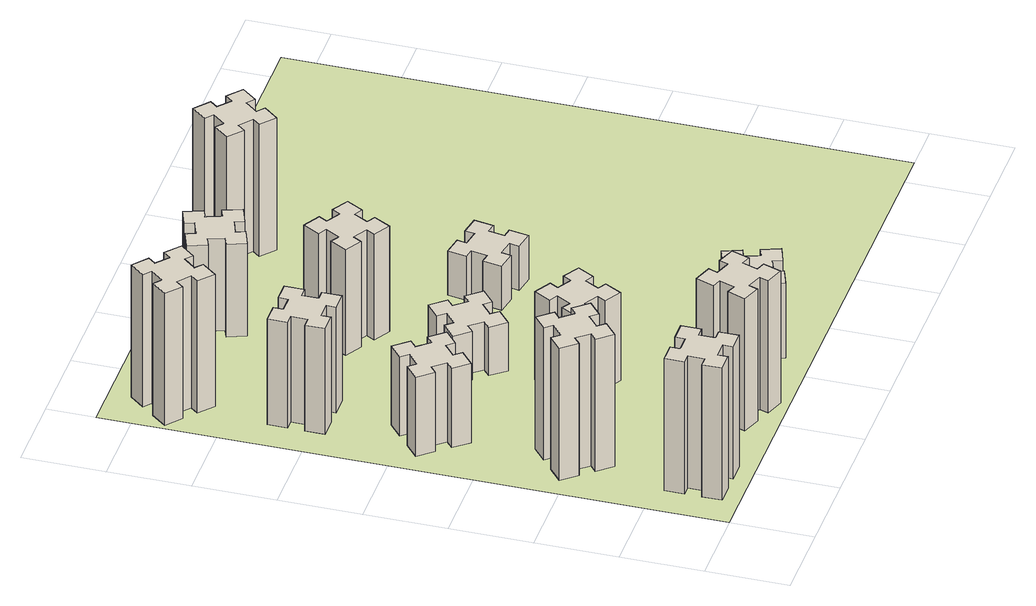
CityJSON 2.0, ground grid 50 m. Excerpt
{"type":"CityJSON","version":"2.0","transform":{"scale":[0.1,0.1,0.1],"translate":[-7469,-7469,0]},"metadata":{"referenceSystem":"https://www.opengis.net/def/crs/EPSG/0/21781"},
"CityObjects":{
"building1":{"type":"Building","attributes":{"class":"1000","function":"1000","usage":"1000","yearOfConstruction":2016,"roofType":"1000","measuredHeight":90,"storeysAboveGround":30,"storeysBelowGround":0},"geometry":[{"type":"Solid","lod":"1","boundaries":[[[[0,1,2,3,4,5,6,7,8,9,10,11,12,13,14,15,16,17,18,19]],[[17,16,20,21]],[[16,15,22,20]],[[15,14,23,22]],[[14,13,24,23]],[[13,12,25,24]],[[12,11,26,25]],[[11,10,27,26]],[[10,9,28,27]],[[9,8,29,28]],[[8,7,30,29]],[[7,6,31,30]],[[6,5,32,31]],[[5,4,33,32]],[[4,3,34,33]],[[3,2,35,34]],[[2,1,36,35]],[[1,0,37,36]],[[0,19,38,37]],[[19,18,39,38]],[[18,17,21,39]],[[24,25,26,27,28,29,30,31,32,33,34,35,36,37,38,39,21,20,22,23]]]]}]},
"building2":{"type":"Building","attributes":{"class":"1000","function":"1000","usage":"1000","yearOfConstruction":2016,"roofType":"1000","measuredHeight":90,"storeysAboveGround":30,"storeysBelowGround":0},"geometry":[{"type":"Solid","lod":"1","boundaries":[[[[40,41,42,43,44,45,46,47,48,49,50,51,52,53,54,55,56,57,58,59]],[[57,56,60,61]],[[56,55,62,60]],[[55,54,63,62]],[[54,53,64,63]],[[53,52,65,64]],[[52,51,66,65]],[[51,50,67,66]],[[50,49,68,67]],[[49,48,69,68]],[[48,47,70,69]],[[47,46,71,70]],[[46,45,72,71]],[[45,44,73,72]],[[44,43,74,73]],[[43,42,75,74]],[[42,41,76,75]],[[41,40,77,76]],[[40,59,78,77]],[[59,58,79,78]],[[58,57,61,79]],[[64,65,66,67,68,69,70,71,72,73,74,75,76,77,78,79,61,60,62,63]]]]}]},
"building3":{"type":"Building","attributes":{"class":"1000","function":"1000","usage":"1000","yearOfConstruction":2016,"roofType":"1000","measuredHeight":54,"storeysAboveGround":30,"storeysBelowGround":0},"geometry":[{"type":"Solid","lod":"1","boundaries":[[[[80,81,82,83,84,85,86,87,88,89,90,91,92,93,94,95,96,97,98,99]],[[97,96,100,101]],[[96,95,102,100]],[[95,94,103,102]],[[94,93,104,103]],[[93,92,105,104]],[[92,91,106,105]],[[91,90,107,106]],[[90,89,108,107]],[[89,88,109,108]],[[88,87,110,109]],[[87,86,111,110]],[[86,85,112,111]],[[85,84,113,112]],[[84,83,114,113]],[[83,82,115,114]],[[82,81,116,115]],[[81,80,117,116]],[[80,99,118,117]],[[99,98,119,118]],[[98,97,101,119]],[[104,105,106,107,108,109,110,111,112,113,114,115,116,117,118,119,101,100,102,103]]]]}]},
"building4":{"type":"Building","attributes":{"class":"1000","function":"1000","usage":"1000","yearOfConstruction":2016,"roofType":"1000","measuredHeight":72,"storeysAboveGround":30,"storeysBelowGround":0},"geometry":[{"type":"Solid","lod":"1","boundaries":[[[[120,121,122,123,124,125,126,127,128,129,130,131,132,133,134,135,136,137,138,139]],[[137,136,140,141]],[[136,135,142,140]],[[135,134,143,142]],[[134,133,144,143]],[[133,132,145,144]],[[132,131,146,145]],[[131,130,147,146]],[[130,129,148,147]],[[129,128,149,148]],[[128,127,150,149]],[[127,126,151,150]],[[126,125,152,151]],[[125,124,153,152]],[[124,123,154,153]],[[123,122,155,154]],[[122,121,156,155]],[[121,120,157,156]],[[120,139,158,157]],[[139,138,159,158]],[[138,137,141,159]],[[144,145,146,147,148,149,150,151,152,153,154,155,156,157,158,159,141,140,142,143]]]]}]},
"building5":{"type":"Building","attributes":{"class":"1000","function":"1000","usage":"1000","yearOfConstruction":2016,"roofType":"1000","measuredHeight":90,"storeysAboveGround":30,"storeysBelowGround":0},"geometry":[{"type":"Solid","lod":"1","boundaries":[[[[160,161,162,163,164,165,166,167,168,169,170,171,172,173,174,175,176,177,178,179]],[[177,176,180,181]],[[176,175,182,180]],[[175,174,183,182]],[[174,173,184,183]],[[173,172,185,184]],[[172,171,186,185]],[[171,170,187,186]],[[170,169,188,187]],[[169,168,189,188]],[[168,167,190,189]],[[167,166,191,190]],[[166,165,192,191]],[[165,164,193,192]],[[164,163,194,193]],[[163,162,195,194]],[[162,161,196,195]],[[161,160,197,196]],[[160,179,198,197]],[[179,178,199,198]],[[178,177,181,199]],[[184,185,186,187,188,189,190,191,192,193,194,195,196,197,198,199,181,180,182,183]]]]}]},
"building6":{"type":"Building","attributes":{"class":"1000","function":"1000","usage":"1000","yearOfConstruction":2016,"roofType":"1000","measuredHeight":90,"storeysAboveGround":30,"storeysBelowGround":0},"geometry":[{"type":"Solid","lod":"1","boundaries":[[[[200,201,202,203,204,205,206,207,208,209,210,211,212,213,214,215,216,217,218,219]],[[217,216,220,221]],[[216,215,222,220]],[[215,214,223,222]],[[214,213,224,223]],[[213,212,225,224]],[[212,211,226,225]],[[211,210,227,226]],[[210,209,228,227]],[[209,208,229,228]],[[208,207,230,229]],[[207,206,231,230]],[[206,205,232,231]],[[205,204,233,232]],[[204,203,234,233]],[[203,202,235,234]],[[202,201,236,235]],[[201,200,237,236]],[[200,219,238,237]],[[219,218,239,238]],[[218,217,221,239]],[[224,225,226,227,228,229,230,231,232,233,234,235,236,237,238,239,221,220,222,223]]]]}]},
"building7":{"type":"Building","attributes":{"class":"1000","function":"1000","usage":"1000","yearOfConstruction":2016,"roofType":"1000","measuredHeight":60,"storeysAboveGround":30,"storeysBelowGround":0},"geometry":[{"type":"Solid","lod":"1","boundaries":[[[[240,241,242,243,244,245,246,247,248,249,250,251,252,253,254,255,256,257,258,259]],[[257,256,260,261]],[[256,255,262,260]],[[255,254,263,262]],[[254,253,264,263]],[[253,252,265,264]],[[252,251,266,265]],[[251,250,267,266]],[[250,249,268,267]],[[249,248,269,268]],[[248,247,270,269]],[[247,246,271,270]],[[246,245,272,271]],[[245,244,273,272]],[[244,243,274,273]],[[243,242,275,274]],[[242,241,276,275]],[[241,240,277,276]],[[240,259,278,277]],[[259,258,279,278]],[[258,257,261,279]],[[264,265,266,267,268,269,270,271,272,273,274,275,276,277,278,279,261,260,262,263]]]]}]},
"building8":{"type":"Building","attributes":{"class":"1000","function":"1000","usage":"1000","yearOfConstruction":2016,"roofType":"1000","measuredHeight":33,"storeysAboveGround":30,"storeysBelowGround":0},"geometry":[{"type":"Solid","lod":"1","boundaries":[[[[280,281,282,283,284,285,286,287,288,289,290,291,292,293,294,295,296,297,298,299]],[[297,296,300,301]],[[296,295,302,300]],[[295,294,303,302]],[[294,293,304,303]],[[293,292,305,304]],[[292,291,306,305]],[[291,290,307,306]],[[290,289,308,307]],[[289,288,309,308]],[[288,287,310,309]],[[287,286,311,310]],[[286,285,312,311]],[[285,284,313,312]],[[284,283,314,313]],[[283,282,315,314]],[[282,281,316,315]],[[281,280,317,316]],[[280,299,318,317]],[[299,298,319,318]],[[298,297,301,319]],[[304,305,306,307,308,309,310,311,312,313,314,315,316,317,318,319,301,300,302,303]]]]}]},
"building9":{"type":"Building","attributes":{"class":"1000","function":"1000","usage":"1000","yearOfConstruction":2016,"roofType":"1000","measuredHeight":51,"storeysAboveGround":30,"storeysBelowGround":0},"geometry":[{"type":"Solid","lod":"1","boundaries":[[[[320,321,322,323,324,325,326,327,328,329,330,331,332,333,334,335,336,337,338,339]],[[337,336,340,341]],[[336,335,342,340]],[[335,334,343,342]],[[334,333,344,343]],[[333,332,345,344]],[[332,331,346,345]],[[331,330,347,346]],[[330,329,348,347]],[[329,328,349,348]],[[328,327,350,349]],[[327,326,351,350]],[[326,325,352,351]],[[325,324,353,352]],[[324,323,354,353]],[[323,322,355,354]],[[322,321,356,355]],[[321,320,357,356]],[[320,339,358,357]],[[339,338,359,358]],[[338,337,341,359]],[[344,345,346,347,348,349,350,351,352,353,354,355,356,357,358,359,341,340,342,343]]]]}]},
"building10":{"type":"Building","attributes":{"class":"1000","function":"1000","usage":"1000","yearOfConstruction":2016,"roofType":"1000","measuredHeight":72,"storeysAboveGround":30,"storeysBelowGround":0},"geometry":[{"type":"Solid","lod":"1","boundaries":[[[[360,361,362,363,364,365,366,367,368,369,370,371,372,373,374,375,376,377,378,379]],[[377,376,380,381]],[[376,375,382,380]],[[375,374,383,382]],[[374,373,384,383]],[[373,372,385,384]],[[372,371,386,385]],[[371,370,387,386]],[[370,369,388,387]],[[369,368,389,388]],[[368,367,390,389]],[[367,366,391,390]],[[366,365,392,391]],[[365,364,393,392]],[[364,363,394,393]],[[363,362,395,394]],[[362,361,396,395]],[[361,360,397,396]],[[360,379,398,397]],[[379,378,399,398]],[[378,377,381,399]],[[384,385,386,387,388,389,390,391,392,393,394,395,396,397,398,399,381,380,382,383]]]]}]},
"building11":{"type":"Building","attributes":{"class":"1000","function":"1000","usage":"1000","yearOfConstruction":2016,"roofType":"1000","measuredHeight":63,"storeysAboveGround":30,"storeysBelowGround":0},"geometry":[{"type":"Solid","lod":"1","boundaries":[[[[400,401,402,403,404,405,406,407,408,409,410,411,412,413,414,415,416,417,418,419]],[[417,416,420,421]],[[416,415,422,420]],[[415,414,423,422]],[[414,413,424,423]],[[413,412,425,424]],[[412,411,426,425]],[[411,410,427,426]],[[410,409,428,427]],[[409,408,429,428]],[[408,407,430,429]],[[407,406,431,430]],[[406,405,432,431]],[[405,404,433,432]],[[404,403,434,433]],[[403,402,435,434]],[[402,401,436,435]],[[401,400,437,436]],[[400,419,438,437]],[[419,418,439,438]],[[418,417,421,439]],[[424,425,426,427,428,429,430,431,432,433,434,435,436,437,438,439,421,420,422,423]]]]}]},
"building12":{"type":"Building","attributes":{"class":"1000","function":"1000","usage":"1000","yearOfConstruction":2016,"roofType":"1000","measuredHeight":30,"storeysAboveGround":30,"storeysBelowGround":0},"geometry":[{"type":"Solid","lod":"1","boundaries":[[[[440,441,442,443,444,445,446,447,448,449,450,451,452,453,454,455,456,457,458,459]],[[457,456,460,461]],[[456,455,462,460]],[[455,454,463,462]],[[454,453,464,463]],[[453,452,465,464]],[[452,451,466,465]],[[451,450,467,466]],[[450,449,468,467]],[[449,448,469,468]],[[448,447,470,469]],[[447,446,471,470]],[[446,445,472,471]],[[445,444,473,472]],[[444,443,474,473]],[[443,442,475,474]],[[442,441,476,475]],[[441,440,477,476]],[[440,459,478,477]],[[459,458,479,478]],[[458,457,461,479]],[[464,465,466,467,468,469,470,471,472,473,474,475,476,477,478,479,461,460,462,463]]]]}]},
"building13":{"type":"Building","attributes":{"class":"1000","function":"1000","usage":"1000","yearOfConstruction":2016,"roofType":"1000","measuredHeight":90,"storeysAboveGround":30,"storeysBelowGround":0},"geometry":[{"type":"Solid","lod":"1","boundaries":[[[[480,481,482,483,484,485,486,487,488,489,490,491,492,493,494,495,496,497,498,499]],[[497,496,500,501]],[[496,495,502,500]],[[495,494,503,502]],[[494,493,504,503]],[[493,492,505,504]],[[492,491,506,505]],[[491,490,507,506]],[[490,489,508,507]],[[489,488,509,508]],[[488,487,510,509]],[[487,486,511,510]],[[486,485,512,511]],[[485,484,513,512]],[[484,483,514,513]],[[483,482,515,514]],[[482,481,516,515]],[[481,480,517,516]],[[480,499,518,517]],[[499,498,519,518]],[[498,497,501,519]],[[504,505,506,507,508,509,510,511,512,513,514,515,516,517,518,519,501,500,502,503]]]]}]},
"landuse1":{"type":"LandUse","attributes":{"name":"plot1","function":"1010"},"geometry":[{"type":"MultiSurface","lod":"1","boundaries":[[[520,521,522,523]]]}]}
},
"vertices":[
[265,325,0],[265,225,0],[205,225,0],[205,105,0],[325,105,0],[325,165,0],[425,165,0],[425,105,0],[545,105,0],[545,225,0],[485,225,0],[485,325,0],[545,325,0],[545,445,0],[425,445,0],[425,385,0],[325,385,0],[325,445,0],[205,445,0],[205,325,0],[325,385,900],[325,445,900],[425,385,900],[425,445,900],[545,445,900],[545,325,900],[485,325,900],[485,225,900],[545,225,900],[545,105,900],[425,105,900],[425,165,900],[325,165,900],[325,105,900],[205,105,900],[205,225,900],[265,225,900],[265,325,900],[205,325,900],[205,445,900],
[492,1048,0],[427,1124,0],[473,1163,0],[396,1255,0],[304,1178,0],[343,1132,0],[266,1067,0],[228,1113,0],[136,1036,0],[213,944,0],[259,983,0],[323,906,0],[277,868,0],[354,776,0],[446,853,0],[408,899,0],[484,963,0],[523,917,0],[615,994,0],[538,1086,0],[484,963,900],[523,917,900],[408,899,900],[446,853,900],[354,776,900],[277,868,900],[323,906,900],[259,983,900],[213,944,900],[136,1036,900],[228,1113,900],[266,1067,900],[343,1132,900],[304,1178,900],[396,1255,900],[473,1163,900],[427,1124,900],[492,1048,900],[538,1086,900],[615,994,900],
[492,1888,0],[427,1964,0],[473,2003,0],[396,2095,0],[304,2018,0],[343,1972,0],[266,1907,0],[228,1953,0],[136,1876,0],[213,1784,0],[259,1823,0],[323,1746,0],[277,1708,0],[354,1616,0],[446,1693,0],[408,1739,0],[484,1803,0],[523,1757,0],[615,1834,0],[538,1926,0],[484,1803,540],[523,1757,540],[408,1739,540],[446,1693,540],[354,1616,540],[277,1708,540],[323,1746,540],[259,1823,540],[213,1784,540],[136,1876,540],[228,1953,540],[266,1907,540],[343,1972,540],[304,2018,540],[396,2095,540],[473,2003,540],[427,1964,540],[492,1888,540],[538,1926,540],[615,1834,540],
[485,2545,0],[485,2645,0],[545,2645,0],[545,2765,0],[425,2765,0],[425,2705,0],[325,2705,0],[325,2765,0],[205,2765,0],[205,2645,0],[265,2645,0],[265,2545,0],[205,2545,0],[205,2425,0],[325,2425,0],[325,2485,0],[425,2485,0],[425,2425,0],[545,2425,0],[545,2545,0],[425,2485,720],[425,2425,720],[325,2485,720],[325,2425,720],[205,2425,720],[205,2545,720],[265,2545,720],[265,2645,720],[205,2645,720],[205,2765,720],[325,2765,720],[325,2705,720],[425,2705,720],[425,2765,720],[545,2765,720],[545,2645,720],[485,2645,720],[485,2545,720],[545,2545,720],[545,2425,720],
[1029,360,0],[995,266,0],[939,287,0],[897,174,0],[1010,133,0],[1031,189,0],[1125,155,0],[1104,99,0],[1217,57,0],[1258,170,0],[1202,191,0],[1236,285,0],[1292,264,0],[1333,377,0],[1220,418,0],[1200,362,0],[1106,396,0],[1127,452,0],[1014,493,0],[973,380,0],[1106,396,900],[1127,452,900],[1200,362,900],[1220,418,900],[1333,377,900],[1292,264,900],[1236,285,900],[1202,191,900],[1258,170,900],[1217,57,900],[1104,99,900],[1125,155,900],[1031,189,900],[1010,133,900],[897,174,900],[939,287,900],[995,266,900],[1029,360,900],[973,380,900],[1014,493,900],
[384,3387,0],[308,3452,0],[346,3498,0],[254,3575,0],[177,3483,0],[223,3444,0],[159,3368,0],[113,3406,0],[36,3314,0],[128,3237,0],[166,3283,0],[243,3219,0],[204,3173,0],[296,3096,0],[373,3188,0],[327,3226,0],[392,3303,0],[438,3264,0],[515,3356,0],[423,3433,0],[392,3303,900],[438,3264,900],[327,3226,900],[373,3188,900],[296,3096,900],[204,3173,900],[243,3219,900],[166,3283,900],[128,3237,900],[36,3314,900],[113,3406,900],[159,3368,900],[223,3444,900],[177,3483,900],[254,3575,900],[346,3498,900],[308,3452,900],[384,3387,900],[423,3433,900],[515,3356,900],
[1186,1117,0],[1236,1204,0],[1288,1174,0],[1348,1278,0],[1244,1338,0],[1214,1286,0],[1127,1336,0],[1157,1388,0],[1053,1448,0],[993,1344,0],[1045,1314,0],[995,1227,0],[943,1257,0],[883,1153,0],[987,1093,0],[1017,1145,0],[1104,1095,0],[1074,1043,0],[1178,983,0],[1238,1087,0],[1104,1095,600],[1074,1043,600],[1017,1145,600],[987,1093,600],[883,1153,600],[943,1257,600],[995,1227,600],[1045,1314,600],[993,1344,600],[1053,1448,600],[1157,1388,600],[1127,1336,600],[1214,1286,600],[1244,1338,600],[1348,1278,600],[1288,1174,600],[1236,1204,600],[1186,1117,600],[1238,1087,600],[1178,983,600],
[1083,1972,0],[1006,1907,0],[968,1953,0],[876,1876,0],[953,1784,0],[999,1823,0],[1063,1746,0],[1017,1708,0],[1094,1616,0],[1186,1693,0],[1148,1739,0],[1224,1803,0],[1263,1757,0],[1355,1834,0],[1278,1926,0],[1232,1888,0],[1167,1964,0],[1213,2003,0],[1136,2095,0],[1044,2018,0],[1167,1964,330],[1213,2003,330],[1232,1888,330],[1278,1926,330],[1355,1834,330],[1263,1757,330],[1224,1803,330],[1148,1739,330],[1186,1693,330],[1094,1616,330],[1017,1708,330],[1063,1746,330],[999,1823,330],[953,1784,330],[876,1876,330],[968,1953,330],[1006,1907,330],[1083,1972,330],[1044,2018,330],[1136,2095,330],
[1765,496,0],[1671,462,0],[1650,518,0],[1537,477,0],[1579,364,0],[1635,385,0],[1669,291,0],[1613,270,0],[1654,157,0],[1767,199,0],[1746,255,0],[1840,289,0],[1860,233,0],[1973,274,0],[1932,387,0],[1876,366,0],[1842,460,0],[1898,480,0],[1857,593,0],[1744,552,0],[1842,460,510],[1898,480,510],[1876,366,510],[1932,387,510],[1973,274,510],[1860,233,510],[1840,289,510],[1746,255,510],[1767,199,510],[1654,157,510],[1613,270,510],[1669,291,510],[1635,385,510],[1579,364,510],[1537,477,510],[1650,518,510],[1671,462,510],[1765,496,510],[1744,552,510],[1857,593,510],
[1314,2666,0],[1227,2716,0],[1257,2768,0],[1153,2828,0],[1093,2724,0],[1145,2694,0],[1095,2607,0],[1043,2637,0],[983,2533,0],[1087,2473,0],[1117,2525,0],[1204,2475,0],[1174,2423,0],[1278,2363,0],[1338,2467,0],[1286,2497,0],[1336,2584,0],[1388,2554,0],[1448,2658,0],[1344,2718,0],[1336,2584,720],[1388,2554,720],[1286,2497,720],[1338,2467,720],[1278,2363,720],[1174,2423,720],[1204,2475,720],[1117,2525,720],[1087,2473,720],[983,2533,720],[1043,2637,720],[1095,2607,720],[1145,2694,720],[1093,2724,720],[1153,2828,720],[1257,2768,720],[1227,2716,720],[1314,2666,720],[1344,2718,720],[1448,2658,720],
[1125,3456,0],[1031,3422,0],[1010,3478,0],[897,3437,0],[939,3324,0],[995,3345,0],[1029,3251,0],[973,3230,0],[1014,3117,0],[1127,3159,0],[1106,3215,0],[1200,3249,0],[1220,3193,0],[1333,3234,0],[1292,3347,0],[1236,3326,0],[1202,3420,0],[1258,3440,0],[1217,3553,0],[1104,3512,0],[1202,3420,630],[1258,3440,630],[1236,3326,630],[1292,3347,630],[1333,3234,630],[1220,3193,630],[1200,3249,630],[1106,3215,630],[1127,3159,630],[1014,3117,630],[973,3230,630],[1029,3251,630],[995,3345,630],[939,3324,630],[897,3437,630],[1010,3478,630],[1031,3422,630],[1125,3456,630],[1104,3512,630],[1217,3553,630],
[1924,2055,0],[1825,2072,0],[1836,2131,0],[1717,2152,0],[1697,2034,0],[1756,2024,0],[1738,1925,0],[1679,1936,0],[1658,1817,0],[1777,1797,0],[1787,1856,0],[1885,1838,0],[1875,1779,0],[1993,1758,0],[2014,1877,0],[1955,1887,0],[1972,1985,0],[2031,1975,0],[2052,2093,0],[1934,2114,0],[1972,1985,300],[2031,1975,300],[1955,1887,300],[2014,1877,300],[1993,1758,300],[1875,1779,300],[1885,1838,300],[1787,1856,300],[1777,1797,300],[1658,1817,300],[1679,1936,300],[1738,1925,300],[1756,2024,300],[1697,2034,300],[1717,2152,300],[1836,2131,300],[1825,2072,300],[1924,2055,300],[1934,2114,300],[2052,2093,300],
[1746,3383,0],[1823,3319,0],[1784,3273,0],[1876,3196,0],[1953,3288,0],[1907,3326,0],[1972,3403,0],[2018,3364,0],[2095,3456,0],[2003,3533,0],[1964,3487,0],[1888,3552,0],[1926,3598,0],[1834,3675,0],[1757,3583,0],[1803,3544,0],[1739,3468,0],[1693,3506,0],[1616,3414,0],[1708,3337,0],[1739,3468,900],[1693,3506,900],[1803,3544,900],[1757,3583,900],[1834,3675,900],[1926,3598,900],[1888,3552,900],[1964,3487,900],[2003,3533,900],[2095,3456,900],[2018,3364,900],[1972,3403,900],[1907,3326,900],[1953,3288,900],[1876,3196,900],[1784,3273,900],[1823,3319,900],[1746,3383,900],[1708,3337,900],[1616,3414,900],
[5,3705,0],[3705,3705,0],[3705,5,0],[5,5,0]
]}
